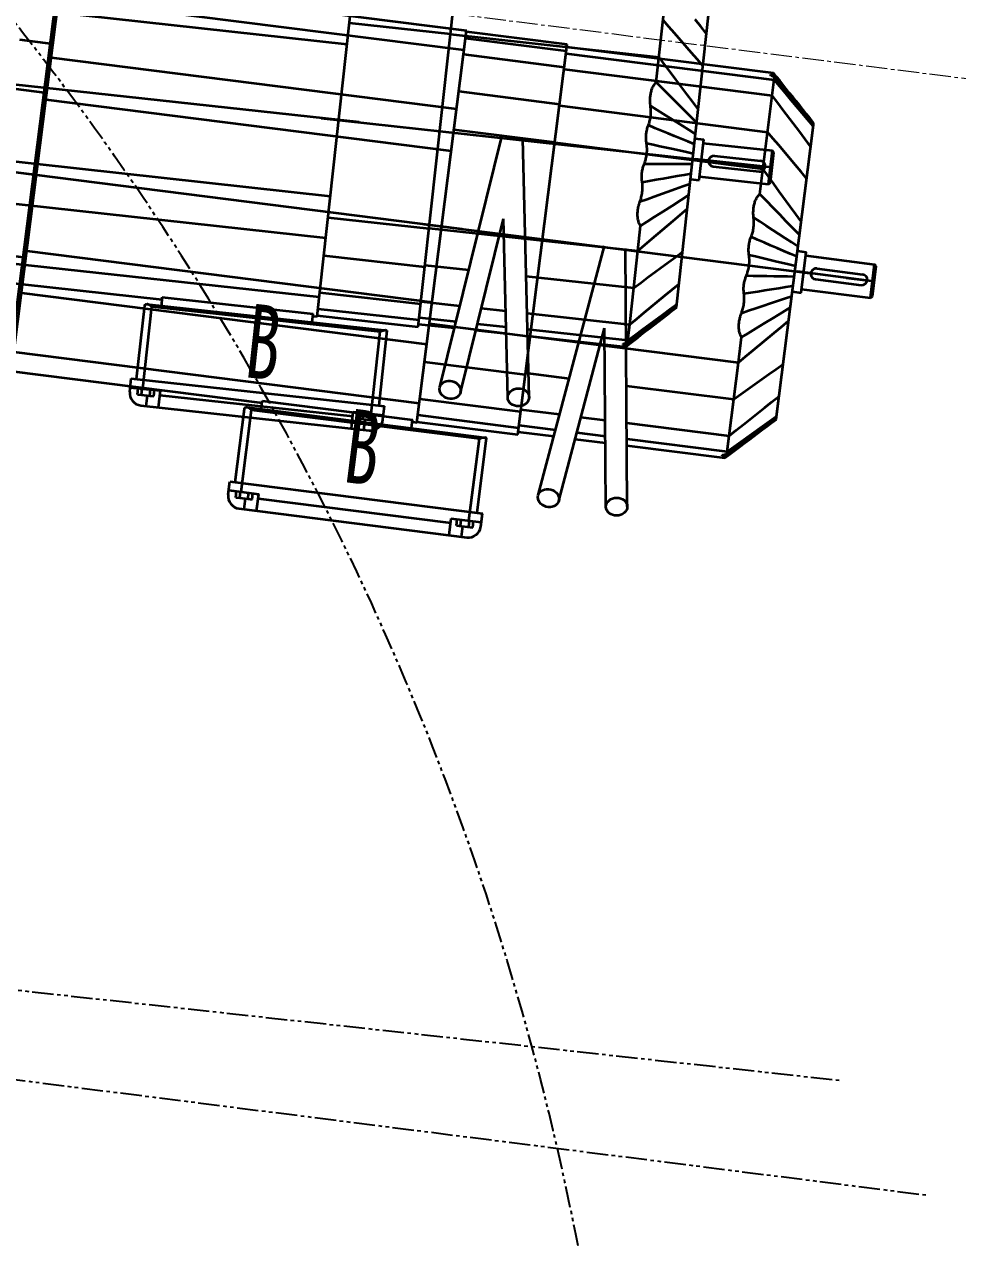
# Model space of a CAD drawing. Header units: millimetres. Extents: x -50460 to 50460, y -35640 to 35640.
# Drawn here: x 18765 to 19289, y -4405 to -3722 of the extents above; entities that cross this region are included whole.
import ezdxf

# ---------------------------------------------------------------- set-up
doc = ezdxf.new("R2010")
doc.units = ezdxf.units.MM
doc.linetypes.add('双点画线', pattern=[22, 12, -2, 2, -2, 2, -2])
doc.linetypes.add('点画线', pattern=[18, 12, -2, 2, -2])
doc.layers.get('0').update_dxf_attribs({"lineweight": 35})
for name, color, linetype, lineweight in [('7', 30, '双点画线', 18), ('CDRAFT0', 7, 'Continuous', 15), ('EB0', 7, 'Continuous', 15), ('中心线层', 1, '点画线', 18), ('尺寸线层', 4, 'Continuous', 18)]:
    doc.layers.add(name, color=color, linetype=linetype, lineweight=lineweight)
doc.styles.get("Standard").update_dxf_attribs({"font": ''})
doc.styles.add('标准', font='', dxfattribs={"width": 0.667})
doc.styles.get('Standard').set_extended_font_data('宋体')
doc.styles.get('标准').set_extended_font_data('宋体')
doc.dimstyles.new('AM_DEMATIC$0', dxfattribs={"dimscale": 120, "dimtxt": 3, "dimasz": 1.5, "dimexe": 1, "dimexo": 0, "dimgap": 1, "dimtad": 1, "dimdsep": 46, "dimtxsty": 'Standard', "dimblk": '_CAXARROW', "dimcen": 0, "dimdle": 3, "dimclrd": 256, "dimclre": 256, "dimclrt": 2, "dimadec": 0, "dimazin": 2, "dimtfac": 0.707107, "dimtdec": 3, "dimtmove": 0, "dimatfit": 3, "dimfxl": 1, "dimfrac": 2, "dimtolj": 1, "dimlwd": 18, "dimarcsym": 0})

# ---------------------------------------------------------------- blocks, each defined once
blk = doc.blocks.new('*X513')
at = {"layer": '尺寸线层', "linetype": 'Continuous', "lineweight": 18, "transparency": 16777216}
for points in [[(22089.95, -1589.73), (22112.45, -1769.73), (22067.45, -1769.73)], [(22089.95, -15589.73), (22112.45, -15409.73), (22067.45, -15409.73)]]:
    blk.add_hatch(color=256, dxfattribs=at).paths.add_polyline_path(points, flags=0)
at = {"layer": '尺寸线层', "transparency": 16777216}
for p, q in [((14580.26, -1589.73), (22209.95, -1589.73)), ((14580.26, -15589.73), (22209.95, -15589.73))]:
    blk.add_line(p, q, dxfattribs=at)
at = {"layer": '尺寸线层', "linetype": 'Continuous', "lineweight": 18, "transparency": 16777216}
blk.add_line((22089.95, -1589.73), (22089.95, -15589.73), dxfattribs=at)
at = {"layer": '尺寸线层', "color": 2, "transparency": 16777216, "insert": (21789.95, -8576.73), "char_height": 360, "width": 2392, "attachment_point": 5, "rotation": 90, "line_spacing_factor": 1.37}
blk.add_mtext('14000', dxfattribs=at)
blk = doc.blocks.new('_CAXARROW')
blk.add_hatch(color=0).paths.add_polyline_path([(0, 0), (-1, 0.125), (-1, -0.125)], flags=0)
blk = doc.blocks.new('*X595')
at = {"layer": 'CDRAFT0', "color": 1, "linetype": 'Continuous', "lineweight": 35}
for p, q in [((456.23, -252.22), (480.42, -31.55)), ((513.04, -257.95), (537.13, -38.27)), ((646.7, -120.67), (653.94, -54.66)), ((244.87, -74.21), (473, -99.22)), ((658.01, -246.9), (676.18, -81.19)), ((474.32, -87.24), (531.08, -93.46)), ((653.72, -89.42), (650.53, -85.75)), ((671.69, -89.35), (668.54, -85.32)), ((531.06, -93.66), (648.25, -106.51)), ((656.91, -93.09), (653.72, -89.42)), ((666.48, -104.09), (656.91, -93.09)), ((674.84, -93.37), (671.69, -89.35)), ((651.39, -110.68), (648.25, -106.51)), ((669.67, -107.76), (666.48, -104.09)), ((672.86, -111.43), (669.67, -107.76)), ((479.81, -143.14), (227.22, -115.45)), ((654.52, -114.85), (651.39, -110.68)), ((657.66, -119.03), (654.52, -114.85)), ((644.89, -123.15), (645.14, -122.7)), ((645.14, -122.7), (645.41, -122.26)), ((645.41, -122.26), (645.7, -121.84)), ((645.7, -121.84), (646.01, -121.43)), ((646.01, -121.43), (646.34, -121.04)), ((646.34, -121.04), (646.7, -120.67)), ((650.46, -124.42), (646.7, -120.67)), ((663.93, -127.37), (657.66, -119.03)), ((643.29, -129.65), (643.33, -129.04)), ((643.33, -129.04), (643.39, -128.43)), ((643.39, -128.43), (643.46, -127.84)), ((643.46, -127.84), (643.56, -127.26)), ((643.56, -127.26), (643.67, -126.7)), ((643.67, -126.7), (643.79, -126.14)), ((643.79, -126.14), (643.94, -125.61)), ((643.94, -125.61), (644.09, -125.08)), ((644.09, -125.08), (644.27, -124.58)), ((644.27, -124.58), (644.46, -124.09)), ((644.46, -124.09), (644.67, -123.62)), ((644.67, -123.62), (644.89, -123.15)), ((654.3, -128.25), (650.46, -124.42)), ((658.09, -132.02), (654.3, -128.25)), ((667.07, -131.54), (663.93, -127.37)), ((643.26, -130.26), (643.29, -129.65)), ((643.26, -130.83), (643.26, -130.26)), ((643.26, -131.37), (643.26, -130.83)), ((643.28, -131.88), (643.26, -131.37)), ((643.31, -132.36), (643.28, -131.88)), ((643.34, -132.79), (643.31, -132.36)), ((643.38, -133.19), (643.34, -132.79)), ((643.42, -133.54), (643.38, -133.19)), ((643.45, -133.85), (643.42, -133.54)), ((643.5, -134.21), (643.45, -133.85)), ((647.06, -136.12), (643.45, -133.85)), ((643.54, -134.65), (643.5, -134.21)), ((643.59, -135.16), (643.54, -134.65)), ((643.63, -135.72), (643.59, -135.16)), ((643.66, -136.34), (643.63, -135.72)), ((643.68, -137.01), (643.66, -136.34)), ((650.66, -138.39), (647.06, -136.12)), ((661.85, -135.77), (658.09, -132.02)), ((665.6, -139.49), (661.85, -135.77)), ((670.2, -135.71), (667.07, -131.54)), ((458.39, -140.8), (677.08, -164.77)), ((642.81, -143.31), (642.97, -142.77)), ((642.97, -142.77), (643.12, -142.18)), ((643.12, -142.18), (643.26, -141.53)), ((643.26, -141.53), (643.39, -140.82)), ((643.39, -140.82), (643.5, -140.06)), ((643.5, -140.06), (643.59, -139.25)), ((643.59, -139.25), (643.64, -138.47)), ((643.64, -138.47), (643.67, -137.72)), ((643.67, -137.72), (643.68, -137.01)), ((661.46, -145.19), (650.66, -138.39)), ((669.38, -143.25), (665.6, -139.49)), ((641.03, -150.29), (641.08, -149.68)), ((641.08, -149.68), (641.16, -149.06)), ((641.16, -149.06), (641.25, -148.45)), ((641.25, -148.45), (641.37, -147.84)), ((641.37, -147.84), (641.5, -147.24)), ((641.5, -147.24), (641.66, -146.64)), ((641.66, -146.64), (641.83, -146.07)), ((641.83, -146.07), (641.99, -145.59)), ((641.99, -145.59), (642.14, -145.18)), ((642.14, -145.18), (642.27, -144.84)), ((642.27, -144.84), (642.38, -144.55)), ((645.95, -146.36), (642.27, -144.84)), ((642.38, -144.55), (642.52, -144.2)), ((642.52, -144.2), (642.66, -143.79)), ((642.66, -143.79), (642.81, -143.31)), ((649.63, -147.88), (645.95, -146.36)), ((653.31, -149.4), (649.63, -147.88)), ((656.99, -150.91), (653.31, -149.4)), ((665.06, -147.46), (661.46, -145.19)), ((668.66, -149.73), (665.06, -147.46)), ((525.07, -291.95), (559.92, -151.13)), ((575.25, -297.45), (571.74, -152.42)), ((640.98, -151.53), (640.99, -150.91)), ((640.98, -152.15), (640.98, -151.53)), ((641, -152.76), (640.98, -152.15)), ((640.99, -150.91), (641.03, -150.29)), ((641.04, -153.32), (641, -152.76)), ((641.08, -153.82), (641.04, -153.32)), ((641.13, -154.27), (641.08, -153.82)), ((641.19, -154.66), (641.13, -154.27)), ((641.24, -155), (641.19, -154.66)), ((641.28, -155.3), (641.24, -155)), ((644.98, -155.83), (641.24, -155)), ((641.33, -155.65), (641.28, -155.3)), ((641.38, -156.06), (641.33, -155.65)), ((641.43, -156.52), (641.38, -156.06)), ((641.47, -157.02), (641.43, -156.52)), ((648.73, -156.66), (644.98, -155.83)), ((652.47, -157.49), (648.73, -156.66)), ((660.67, -152.43), (656.99, -150.91)), ((664.35, -153.95), (660.67, -152.43)), ((668.04, -155.47), (664.35, -153.95)), ((668.39, -152.25), (673.36, -152.8)), ((670.85, -175.66), (673.36, -152.8)), ((673.14, -154.78), (711.91, -159.04)), ((235.52, -159.54), (463.65, -184.55)), ((640.78, -164.1), (640.93, -163.53)), ((640.93, -163.53), (641.07, -162.92)), ((641.07, -162.92), (641.19, -162.27)), ((641.19, -162.27), (641.3, -161.58)), ((641.3, -161.58), (641.4, -160.86)), ((641.4, -160.86), (641.46, -160.14)), ((641.46, -160.14), (641.5, -159.44)), ((641.5, -157.57), (641.47, -157.02)), ((641.52, -158.16), (641.5, -157.57)), ((641.5, -159.44), (641.52, -158.78)), ((641.52, -158.78), (641.52, -158.16)), ((656.22, -158.32), (652.47, -157.49)), ((663.7, -159.98), (656.22, -158.32)), ((667.45, -160.81), (663.7, -159.98)), ((679.39, -162.01), (705.24, -164.84)), ((709.84, -177.92), (711.91, -159.04)), ((710.94, -177.04), (712.79, -160.14)), ((712.79, -160.14), (711.91, -159.04)), ((638.76, -171.03), (638.86, -170.45)), ((638.86, -170.45), (638.97, -169.86)), ((638.97, -169.86), (639.1, -169.28)), ((639.1, -169.28), (639.25, -168.7)), ((639.25, -168.7), (639.41, -168.15)), ((639.41, -168.15), (639.57, -167.66)), ((639.57, -167.66), (639.72, -167.23)), ((639.72, -167.23), (639.85, -166.86)), ((639.85, -166.86), (639.97, -166.55)), ((639.97, -166.55), (640.08, -166.27)), ((639.97, -166.55), (643.8, -166.55)), ((640.08, -166.27), (640.2, -165.93)), ((640.2, -165.93), (640.34, -165.54)), ((640.34, -165.54), (640.49, -165.11)), ((640.49, -165.11), (640.64, -164.63)), ((640.64, -164.63), (640.78, -164.1)), ((643.8, -166.55), (647.64, -166.55)), ((647.64, -166.55), (651.48, -166.55)), ((651.48, -166.55), (655.31, -166.55)), ((655.31, -166.55), (662.98, -166.56)), ((662.98, -166.56), (666.82, -166.56)), ((711.87, -168.59), (668.63, -163.85)), ((678.74, -167.97), (704.58, -170.81)), ((695.96, -166.84), (706.7, -168.02)), ((638.55, -173.41), (638.57, -172.81)), ((638.55, -174), (638.55, -173.41)), ((638.56, -174.6), (638.55, -174)), ((638.6, -175.19), (638.56, -174.6)), ((638.57, -172.81), (638.62, -172.22)), ((638.65, -175.78), (638.6, -175.19)), ((638.62, -172.22), (638.68, -171.62)), ((638.71, -176.28), (638.65, -175.78)), ((638.68, -171.62), (638.76, -171.03)), ((638.78, -176.69), (638.71, -176.28)), ((638.78, -176.69), (642.7, -176)), ((638.83, -176.99), (638.78, -176.69)), ((638.88, -177.36), (638.83, -176.99)), ((638.93, -177.79), (638.88, -177.36)), ((642.7, -176), (646.62, -175.32)), ((646.62, -175.32), (650.54, -174.64)), ((650.54, -174.64), (654.47, -173.95)), ((654.47, -173.95), (658.39, -173.27)), ((658.39, -173.27), (662.31, -172.58)), ((662.31, -172.58), (666.23, -171.9)), ((665.88, -175.11), (670.85, -175.66)), ((671.07, -173.67), (709.84, -177.92)), ((709.84, -177.92), (710.94, -177.04)), ((232.94, -183.06), (461.07, -208.07)), ((638.46, -184.61), (638.61, -183.9)), ((638.61, -183.9), (638.75, -183.15)), ((638.75, -183.15), (638.86, -182.37)), ((638.86, -182.37), (638.95, -181.56)), ((638.97, -178.28), (638.93, -177.79)), ((638.95, -181.56), (639.01, -180.81)), ((639.01, -178.83), (638.97, -178.28)), ((639.03, -179.44), (639.01, -178.83)), ((639.01, -180.81), (639.03, -180.1)), ((639.03, -180.1), (639.03, -179.44)), ((645.57, -184.81), (657.59, -180.5)), ((657.59, -180.5), (661.6, -179.07)), ((660.49, -186.9), (664.89, -184.12)), ((661.6, -179.07), (665.61, -177.63)), ((636.61, -191.06), (636.72, -190.51)), ((636.72, -190.51), (636.85, -190)), ((636.85, -190), (636.97, -189.52)), ((636.97, -189.52), (637.1, -189.07)), ((637.1, -189.07), (637.22, -188.66)), ((637.22, -188.66), (637.34, -188.3)), ((637.34, -188.3), (637.45, -187.97)), ((637.45, -187.97), (637.55, -187.68)), ((637.55, -187.68), (641.56, -186.24)), ((637.55, -187.68), (637.67, -187.33)), ((637.67, -187.33), (637.82, -186.91)), ((637.82, -186.91), (637.97, -186.42)), ((637.97, -186.42), (638.13, -185.87)), ((638.13, -185.87), (638.3, -185.26)), ((638.3, -185.26), (638.46, -184.61)), ((641.56, -186.24), (645.57, -184.81)), ((650.6, -193.17), (655.62, -189.99)), ((655.62, -189.99), (660.49, -186.9)), ((462.33, -196.54), (519.09, -202.76)), ((536.71, -294.83), (560.83, -197.41)), ((563.26, -297.74), (560.83, -197.41)), ((636.21, -194.59), (636.23, -194)), ((636.21, -195.19), (636.21, -194.59)), ((636.23, -195.77), (636.21, -195.19)), ((636.23, -194), (636.27, -193.41)), ((636.28, -196.35), (636.23, -195.77)), ((636.27, -193.41), (636.33, -192.81)), ((636.34, -196.91), (636.28, -196.35)), ((636.33, -192.81), (636.41, -192.22)), ((636.43, -197.46), (636.34, -196.91)), ((636.41, -192.22), (636.5, -191.64)), ((636.53, -197.99), (636.43, -197.46)), ((636.5, -191.64), (636.61, -191.06)), ((641.4, -199), (645.76, -196.24)), ((645.76, -196.24), (650.6, -193.17)), ((656.14, -198.44), (660.1, -195.05)), ((660.1, -195.05), (664.07, -191.66)), ((519.12, -202.55), (636.31, -215.4)), ((636.31, -215.4), (637.87, -201.24)), ((636.66, -198.5), (636.53, -197.99)), ((636.8, -199), (636.66, -198.5)), ((636.97, -199.47), (636.8, -199)), ((637.16, -199.94), (636.97, -199.47)), ((637.37, -200.39), (637.16, -199.94)), ((637.61, -200.82), (637.37, -200.39)), ((637.87, -201.24), (637.61, -200.82)), ((637.87, -201.24), (641.4, -199)), ((644.24, -208.62), (656.14, -198.44)), ((640.28, -212.01), (644.24, -208.62)), ((229.3, -216.26), (457.43, -241.27)), ((459.98, -218.02), (516.74, -224.24)), ((634.04, -236.17), (636.31, -215.4)), ((636.31, -215.4), (640.28, -212.01)), ((657.5, -218.82), (661.41, -215.93)), ((516.84, -223.32), (541.38, -226.01)), ((641.86, -230.39), (653.59, -221.72)), ((653.59, -221.72), (657.5, -218.82)), ((228.1, -227.21), (369.13, -242.68)), ((573.61, -229.54), (634.04, -236.17)), ((637.95, -233.28), (641.86, -230.39)), ((631.78, -256.73), (634.04, -236.17)), ((634.04, -236.17), (637.95, -233.28)), ((651.53, -240.49), (655.48, -237.24)), ((655.48, -237.24), (659.43, -233.99)), ((359.53, -245.61), (359.6, -245.54)), ((359.6, -245.54), (359.67, -245.47)), ((359.67, -245.47), (359.76, -245.4)), ((359.76, -245.4), (359.85, -245.35)), ((359.85, -245.35), (359.95, -245.3)), ((359.95, -245.3), (360.05, -245.27)), ((360.05, -245.27), (360.17, -245.25)), ((360.17, -245.25), (360.29, -245.24)), ((360.29, -245.24), (360.42, -245.24)), ((360.42, -245.24), (495.61, -260.06)), ((360.92, -245.3), (360.77, -245.28)), ((361.08, -245.34), (360.92, -245.3)), ((361.24, -245.4), (361.08, -245.34)), ((361.4, -245.46), (361.24, -245.4)), ((361.56, -245.54), (361.4, -245.46)), ((361.73, -245.62), (361.56, -245.54)), ((368.87, -246.17), (369.22, -241.42)), ((369.22, -241.42), (453.88, -250.7)), ((457.7, -238.83), (514.46, -245.05)), ((514.59, -243.88), (536.37, -246.27)), ((639.68, -250.23), (651.53, -240.49)), ((654.28, -248.19), (658.19, -245.29)), ((354.79, -287.38), (359.32, -246.13)), ((358.22, -292.79), (363.29, -246.56)), ((359.32, -246.13), (359.33, -246.04)), ((359.33, -246.04), (359.35, -245.95)), ((359.35, -245.95), (359.38, -245.86)), ((359.38, -245.86), (359.42, -245.77)), ((359.42, -245.77), (359.47, -245.69)), ((359.47, -245.69), (359.53, -245.61)), ((361.9, -245.71), (361.73, -245.62)), ((362.08, -245.81), (361.9, -245.71)), ((362.25, -245.91), (362.08, -245.81)), ((362.43, -246.01), (362.25, -245.91)), ((362.6, -246.12), (362.43, -246.01)), ((362.78, -246.23), (362.6, -246.12)), ((362.95, -246.34), (362.78, -246.23)), ((363.12, -246.45), (362.95, -246.34)), ((363.29, -246.56), (363.12, -246.45)), ((363.29, -246.56), (491.52, -260.62)), ((453.36, -255.43), (453.88, -250.7)), ((453.74, -251.95), (456.23, -252.22)), ((456.28, -251.73), (513.04, -257.95)), ((456.7, -247.95), (513.46, -254.18)), ((548.41, -247.59), (562.08, -249.08)), ((574.11, -250.4), (631.78, -256.73)), ((635.73, -253.48), (639.68, -250.23)), ((638.64, -259.76), (650.37, -251.08)), ((648.98, -253.17), (653.51, -249.69)), ((650.37, -251.08), (654.28, -248.19)), ((650.56, -252.93), (653.03, -251.02)), ((650.57, -252.56), (653.04, -250.68)), ((653.03, -251.02), (655.5, -249.1)), ((653.04, -250.68), (655.52, -248.79)), ((653.51, -249.69), (658.09, -246.18)), ((655.5, -249.1), (657.98, -247.18)), ((655.52, -248.79), (658.01, -246.9)), ((656.97, -247.03), (657.16, -246.89)), ((657.16, -246.89), (657.34, -246.75)), ((657.34, -246.75), (657.53, -246.62)), ((657.53, -246.62), (657.72, -246.48)), ((657.72, -246.48), (657.9, -246.34)), ((657.9, -246.34), (658.09, -246.2)), ((657.98, -247.18), (658.01, -246.9)), ((513.21, -256.46), (533.3, -258.66)), ((513.62, -252.7), (534.22, -254.96)), ((546.26, -256.28), (562.29, -258.04)), ((630.82, -265.55), (631.78, -256.73)), ((631.78, -256.73), (635.73, -253.48)), ((639.84, -260.19), (644.42, -256.67)), ((640.73, -260.05), (643.18, -258.18)), ((640.74, -260.52), (643.19, -258.63)), ((643.18, -258.18), (645.63, -256.31)), ((643.19, -258.63), (648.1, -254.83)), ((644.42, -256.67), (648.98, -253.17)), ((645.63, -256.31), (648.1, -254.44)), ((648.1, -254.44), (650.57, -252.56)), ((648.1, -254.83), (650.56, -252.93)), ((486.46, -306.84), (491.52, -260.62)), ((490.98, -302.31), (495.61, -260.06)), ((491.52, -260.62), (491.71, -260.55)), ((491.71, -260.55), (491.9, -260.48)), ((491.9, -260.48), (492.1, -260.41)), ((492.1, -260.41), (492.29, -260.34)), ((492.29, -260.34), (492.49, -260.27)), ((492.49, -260.27), (492.68, -260.21)), ((492.68, -260.21), (492.87, -260.15)), ((492.87, -260.15), (493.06, -260.09)), ((493.06, -260.09), (493.25, -260.04)), ((493.25, -260.04), (493.43, -260)), ((493.43, -260), (493.61, -259.96)), ((493.61, -259.96), (493.78, -259.93)), ((493.78, -259.93), (493.95, -259.91)), ((493.95, -259.91), (494.11, -259.91)), ((494.11, -259.91), (494.26, -259.92)), ((494.74, -259.98), (494.61, -259.95)), ((494.86, -260.01), (494.74, -259.98)), ((494.96, -260.06), (494.86, -260.01)), ((495.06, -260.12), (494.96, -260.06)), ((495.15, -260.18), (495.06, -260.12)), ((495.23, -260.26), (495.15, -260.18)), ((495.3, -260.34), (495.23, -260.26)), ((495.35, -260.42), (495.3, -260.34)), ((495.4, -260.51), (495.35, -260.42)), ((495.44, -260.6), (495.4, -260.51)), ((495.47, -260.69), (495.44, -260.6)), ((495.49, -260.78), (495.47, -260.69)), ((495.5, -260.88), (495.49, -260.78)), ((495.51, -260.97), (495.5, -260.88)), ((495.5, -261.06), (495.51, -260.97)), ((545.34, -259.98), (562.39, -261.85)), ((574.33, -259.36), (630.82, -265.55)), ((574.42, -263.17), (629.52, -269.21)), ((630.63, -267.26), (635.19, -263.76)), ((630.63, -267.26), (630.82, -265.55)), ((630.82, -265.55), (634.73, -262.66)), ((631.59, -266.99), (633.82, -265.3)), ((631.71, -267.52), (633.9, -265.82)), ((633.82, -265.3), (636.05, -263.61)), ((633.9, -265.82), (636.1, -264.12)), ((634.73, -262.66), (638.64, -259.76)), ((635.19, -263.76), (639.84, -260.19)), ((636.05, -263.61), (638.28, -261.91)), ((636.1, -264.12), (638.3, -262.41)), ((638.28, -261.91), (640.73, -260.05)), ((638.3, -262.41), (640.74, -260.52)), ((628.01, -268.89), (628.02, -268.87)), ((628.03, -268.91), (628.01, -268.89)), ((628.02, -268.87), (628.06, -268.86)), ((628.06, -268.93), (628.03, -268.91)), ((628.06, -268.86), (628.12, -268.84)), ((628.12, -268.96), (628.06, -268.93)), ((628.11, -267.75), (628.12, -267.69)), ((628.12, -267.8), (628.11, -267.75)), ((628.12, -267.69), (628.16, -267.64)), ((628.16, -267.85), (628.12, -267.8)), ((628.12, -268.84), (628.21, -268.83)), ((628.21, -268.98), (628.12, -268.96)), ((628.16, -267.64), (628.21, -267.6)), ((628.2, -267.91), (628.16, -267.85)), ((628.26, -267.96), (628.2, -267.91)), ((628.21, -267.6), (628.28, -267.55)), ((628.21, -268.83), (628.33, -268.81)), ((628.31, -269), (628.21, -268.98)), ((628.33, -268.01), (628.26, -267.96)), ((628.28, -267.55), (628.38, -267.51)), ((628.42, -269.03), (628.31, -269)), ((628.41, -268.05), (628.33, -268.01)), ((628.33, -268.81), (628.45, -268.81)), ((628.38, -267.51), (628.5, -267.47)), ((628.49, -268.1), (628.41, -268.05)), ((628.53, -269.05), (628.42, -269.03)), ((628.45, -268.81), (628.57, -268.8)), ((628.57, -268.13), (628.49, -268.1)), ((628.5, -267.47), (628.63, -267.43)), ((628.63, -269.07), (628.53, -269.05)), ((628.65, -268.17), (628.57, -268.13)), ((628.57, -268.8), (628.68, -268.8)), ((628.63, -267.43), (628.79, -267.4)), ((628.73, -269.08), (628.63, -269.07)), ((628.72, -268.2), (628.65, -268.17)), ((628.68, -268.8), (628.77, -268.79)), ((628.72, -268.2), (628.93, -268.04)), ((628.81, -268.24), (628.72, -268.2)), ((628.73, -269.08), (628.8, -269.03)), ((628.82, -269.1), (628.73, -269.08)), ((628.77, -268.79), (628.88, -268.79)), ((628.79, -267.4), (628.98, -267.37)), ((628.8, -269.03), (628.87, -268.97)), ((628.91, -268.28), (628.81, -268.24)), ((628.93, -269.12), (628.82, -269.1)), ((628.87, -268.97), (628.94, -268.92)), ((628.88, -268.79), (629, -268.78)), ((629.02, -268.33), (628.91, -268.28)), ((628.93, -268.04), (629.13, -267.89)), ((629.05, -269.14), (628.93, -269.12)), ((628.94, -268.92), (629.01, -268.87)), ((628.98, -267.37), (629.18, -267.34)), ((629, -268.78), (629.12, -268.76)), ((629.01, -268.87), (629.08, -268.81)), ((629.12, -268.38), (629.02, -268.33)), ((629.16, -269.15), (629.05, -269.14)), ((629.08, -268.81), (629.15, -268.76)), ((629.22, -268.43), (629.12, -268.38)), ((629.12, -268.76), (629.22, -268.74)), ((629.13, -267.89), (629.34, -267.74)), ((629.27, -269.17), (629.16, -269.15)), ((629.18, -267.34), (629.41, -267.31)), ((629.31, -268.49), (629.22, -268.43)), ((629.22, -268.74), (629.31, -268.72)), ((629.37, -269.19), (629.27, -269.17)), ((629.37, -268.54), (629.31, -268.49)), ((629.31, -268.72), (629.38, -268.68)), ((629.34, -267.74), (629.55, -267.58)), ((629.4, -268.59), (629.37, -268.54)), ((629.45, -269.2), (629.37, -269.19)), ((629.38, -268.68), (631.59, -266.99)), ((629.38, -268.68), (629.41, -268.64)), ((629.41, -268.64), (629.4, -268.59)), ((629.41, -267.31), (629.67, -267.29)), ((629.5, -269.21), (629.45, -269.2)), ((629.52, -269.21), (629.5, -269.21)), ((629.52, -269.21), (631.71, -267.52)), ((629.55, -267.58), (629.75, -267.43)), ((629.67, -267.29), (629.96, -267.28)), ((629.75, -267.43), (629.96, -267.28)), ((629.96, -267.28), (630.28, -267.26)), ((630.28, -267.26), (630.63, -267.26)), ((350.99, -294.51), (351.81, -287.05)), ((351.27, -292.02), (358.22, -292.79)), ((351.81, -287.05), (493.96, -302.64)), ((355.24, -295.98), (355.62, -292.5)), ((357.54, -296.23), (357.92, -292.75)), ((358.22, -292.79), (368.16, -293.88)), ((362.13, -296.73), (362.51, -293.26)), ((355.24, -295.98), (357.54, -296.23)), ((357.54, -296.23), (362.13, -296.73)), ((360.17, -302.56), (360.83, -296.59)), ((362.13, -296.73), (364.42, -296.99)), ((364.42, -296.99), (364.8, -293.51)), ((367.13, -303.32), (368.16, -293.88)), ((367.89, -296.36), (476.24, -308.24)), ((357.19, -302.23), (485.42, -316.29)), ((365.39, -303.13), (365.39, -303.13)), ((366.06, -303.2), (366.06, -303.2)), ((378.1, -304.52), (378.1, -304.52)), ((391.1, -305.95), (391.1, -305.95)), ((392.36, -306.08), (392.36, -306.08)), ((475.48, -315.2), (476.52, -305.75)), ((476.52, -305.75), (493.41, -307.61)), ((479.5, -309.6), (479.88, -306.12)), ((481.79, -309.85), (482.17, -306.37)), ((486.38, -310.36), (486.76, -306.88)), ((493.14, -310.09), (493.96, -302.64)), ((421.84, -309.32), (421.84, -309.32)), ((479.5, -309.6), (488.68, -310.61)), ((482.44, -315.96), (483.09, -310)), ((488.68, -310.61), (489.06, -307.13))]:
    blk.add_line(p, q, dxfattribs=at)
for centre, radius, start, end in [((679.06, -164.99), 3, 83.74314, 263.74314), ((704.91, -167.82), 3, 263.74314, 83.74314), ((357.95, -295.27), 7, 173.74314, 263.74314), ((486.18, -309.33), 7, 263.74314, 353.74314)]:
    blk.add_arc(centre, radius, start, end, dxfattribs=at)
for centre, major_axis in [((530.89, -293.39), (-5.82, 1.44)), ((569.25, -297.6), (6, 0.15))]:
    blk.add_ellipse(centre, major_axis=major_axis, ratio=0.835479, dxfattribs=at)
at = {"layer": 'CDRAFT0', "color": 1, "linetype": 'Continuous', "lineweight": 35, "insert": (419.16, -244.84), "char_height": 41.6, "width": 52.1702, "attachment_point": 1, "rotation": 353.74314, "line_spacing_factor": 1.15057, "style": '标准'}
blk.add_mtext('\\T1.1;B', dxfattribs=at)
blk = doc.blocks.new('*X593')
at = {"layer": '尺寸线层'}
blk.add_blockref('*X595', (3196.17, -531), dxfattribs=at)
blk = doc.blocks.new('*X566')
at = {"layer": '7', "linetype": '双点画线', "lineweight": 25}
blk.add_line((-4403.32, -296.87), (731, -859.79), dxfattribs=at)
at = {"layer": 'EB0'}
blk.add_blockref('*X593', (-3215.73, 352.57), dxfattribs=at)
blk = doc.blocks.new('*X628')
at = {"layer": 'CDRAFT0', "color": 1, "linetype": 'Continuous', "lineweight": 35}
for p, q in [((224.24, -231.02), (252.14, -10.78)), ((252.14, -10.78), (479.82, -39.63)), ((224.07, -220.41), (249.34, -21.01)), ((250.76, -21.71), (478.44, -50.56)), ((451.92, -259.86), (479.82, -39.63)), ((479.76, -40.12), (536.41, -47.3)), ((228.69, -44.75), (247.54, -47.14)), ((479.28, -43.89), (535.93, -51.06)), ((508.63, -266.55), (536.41, -47.3)), ((478.13, -53), (534.78, -60.17)), ((535.75, -52.54), (652.71, -67.36)), ((536.22, -48.79), (652.3, -63.49)), ((246.56, -54.84), (474.24, -83.69)), ((534.63, -61.34), (651.59, -76.16)), ((644.58, -131.54), (652.93, -65.66)), ((650.59, -64.59), (650.62, -64.54)), ((650.59, -64.64), (650.59, -64.59)), ((650.61, -64.7), (650.59, -64.64)), ((650.65, -64.76), (650.61, -64.7)), ((650.62, -64.54), (650.66, -64.5)), ((650.71, -64.82), (650.65, -64.76)), ((650.66, -64.5), (650.72, -64.45)), ((650.8, -64.89), (650.71, -64.82)), ((650.72, -64.45), (650.79, -64.42)), ((650.76, -63.45), (650.78, -63.44)), ((650.77, -63.48), (650.76, -63.45)), ((650.8, -63.5), (650.77, -63.48)), ((650.78, -63.44), (650.82, -63.43)), ((650.79, -64.42), (650.87, -64.39)), ((650.85, -63.53), (650.8, -63.5)), ((650.91, -64.96), (650.8, -64.89)), ((650.82, -63.43), (650.88, -63.42)), ((650.93, -63.56), (650.85, -63.53)), ((650.87, -64.39), (650.96, -64.36)), ((650.88, -63.42), (650.96, -63.41)), ((651.05, -65.03), (650.91, -64.96)), ((651.02, -63.59), (650.93, -63.56)), ((650.96, -63.41), (651.07, -63.41)), ((650.96, -64.36), (651.05, -64.34)), ((651.15, -63.63), (651.02, -63.59)), ((651.05, -64.34), (651.13, -64.32)), ((651.2, -65.1), (651.05, -65.03)), ((651.07, -63.41), (651.18, -63.42)), ((651.13, -64.32), (651.22, -64.31)), ((651.27, -63.67), (651.15, -63.63)), ((651.18, -63.42), (651.3, -63.42)), ((651.38, -65.18), (651.2, -65.1)), ((651.22, -64.31), (651.29, -64.29)), ((651.39, -63.7), (651.27, -63.67)), ((651.29, -64.29), (651.39, -64.28)), ((651.62, -64.69), (651.29, -64.29)), ((651.3, -63.42), (651.41, -63.43)), ((651.58, -65.25), (651.38, -65.18)), ((651.48, -63.73), (651.39, -63.7)), ((651.39, -64.28), (651.5, -64.26)), ((651.41, -63.43), (651.5, -63.43)), ((651.59, -63.76), (651.48, -63.73)), ((651.56, -63.5), (651.5, -63.43)), ((651.5, -63.43), (651.61, -63.44)), ((651.5, -64.26), (651.61, -64.24)), ((651.61, -63.57), (651.56, -63.5)), ((651.8, -65.33), (651.58, -65.25)), ((651.7, -63.8), (651.59, -63.76)), ((651.61, -63.44), (651.74, -63.45)), ((651.67, -63.64), (651.61, -63.57)), ((651.61, -64.24), (651.73, -64.21)), ((651.78, -64.89), (651.62, -64.69)), ((651.73, -63.71), (651.67, -63.64)), ((651.81, -63.84), (651.7, -63.8)), ((651.78, -63.78), (651.73, -63.71)), ((651.73, -64.21), (651.83, -64.18)), ((651.74, -63.45), (651.87, -63.46)), ((651.84, -63.85), (651.78, -63.78)), ((651.95, -65.08), (651.78, -64.89)), ((652.04, -65.41), (651.8, -65.33)), ((651.9, -63.88), (651.81, -63.84)), ((651.83, -64.18), (651.93, -64.15)), ((651.87, -63.46), (652, -63.47)), ((651.98, -63.93), (651.9, -63.88)), ((651.93, -64.15), (652, -64.11)), ((652.28, -65.48), (651.95, -65.08)), ((652.04, -63.97), (651.98, -63.93)), ((652, -63.47), (652.12, -63.48)), ((652, -64.11), (652.05, -64.07)), ((652.06, -64.02), (652.04, -63.97)), ((653.8, -66.13), (652.04, -63.97)), ((652.31, -65.49), (652.04, -65.41)), ((652.05, -64.07), (652.06, -64.02)), ((652.12, -63.48), (652.21, -63.49)), ((652.21, -63.49), (652.28, -63.49)), ((652.28, -63.49), (652.3, -63.49)), ((654.03, -65.65), (652.3, -63.49)), ((652.6, -65.57), (652.31, -65.49)), ((652.93, -65.66), (652.6, -65.57)), ((655.84, -71.08), (652.71, -67.36)), ((655.78, -69.17), (652.93, -65.66)), ((655.57, -68.3), (653.8, -66.13)), ((655.77, -67.81), (654.03, -65.65)), ((657.51, -69.98), (655.77, -67.81)), ((225.21, -72.22), (244.06, -74.61)), ((475.5, -73.77), (532.15, -80.94)), ((657.35, -70.47), (655.57, -68.3)), ((659.29, -73.51), (655.78, -69.17)), ((658.97, -74.81), (655.84, -71.08)), ((659.12, -72.64), (657.35, -70.47)), ((659.26, -72.15), (657.51, -69.98)), ((662.09, -78.53), (658.97, -74.81)), ((661.07, -75.02), (659.12, -72.64)), ((661.19, -74.56), (659.26, -72.15)), ((663.19, -78.33), (659.29, -73.51)), ((663.01, -77.4), (661.07, -75.02)), ((663.13, -76.97), (661.19, -74.56)), ((243.59, -78.32), (471.27, -107.17)), ((532.03, -81.86), (648.99, -96.68)), ((654.68, -80.24), (651.59, -76.16)), ((657.76, -84.32), (654.68, -80.24)), ((665.22, -82.26), (662.09, -78.53)), ((664.97, -79.79), (663.01, -77.4)), ((665.07, -79.39), (663.13, -76.97)), ((667.24, -83.32), (663.19, -78.33)), ((666.92, -82.19), (664.97, -79.79)), ((667.02, -81.81), (665.07, -79.39)), ((668.97, -84.23), (667.02, -81.81)), ((667.01, -96.56), (657.76, -84.32)), ((668.35, -85.99), (665.22, -82.26)), ((668.89, -84.59), (666.92, -82.19)), ((671.16, -88.17), (667.24, -83.32)), ((671.48, -89.71), (668.35, -85.99)), ((670.86, -87), (668.89, -84.59)), ((670.92, -86.67), (668.97, -84.23)), ((672.83, -89.41), (670.86, -87)), ((672.88, -89.11), (670.92, -86.67)), ((674.72, -92.55), (671.16, -88.17)), ((472.78, -95.2), (529.43, -102.38)), ((653.76, -257.93), (674.72, -92.55)), ((674.61, -93.44), (671.48, -89.71)), ((674.81, -91.83), (672.83, -89.41)), ((674.84, -91.55), (672.88, -89.11)), ((674.05, -91.72), (673.91, -91.56)), ((674.18, -91.88), (674.05, -91.72)), ((674.32, -92.05), (674.18, -91.88)), ((674.45, -92.21), (674.32, -92.05)), ((674.59, -92.37), (674.45, -92.21)), ((674.72, -92.53), (674.59, -92.37)), ((674.72, -92.53), (674.81, -91.83)), ((674.72, -92.55), (674.72, -92.53)), ((674.81, -91.83), (674.84, -91.55)), ((652.12, -100.4), (648.99, -96.68)), ((655.25, -104.13), (652.12, -100.4)), ((670.09, -100.63), (667.01, -96.56)), ((673.18, -104.71), (670.09, -100.63)), ((529.4, -102.58), (646.37, -117.4)), ((664.64, -115.29), (655.25, -104.13)), ((240.23, -121.16), (162.75, -111.34)), ((667.77, -119.01), (664.64, -115.29)), ((477.33, -151.2), (225.25, -119.26)), ((649.43, -121.63), (646.37, -117.4)), ((652.5, -125.85), (649.43, -121.63)), ((670.89, -122.74), (667.77, -119.01)), ((655.56, -130.07), (652.5, -125.85)), ((641.58, -136.96), (641.73, -136.42)), ((641.73, -136.42), (641.9, -135.9)), ((641.9, -135.9), (642.08, -135.4)), ((642.08, -135.4), (642.28, -134.91)), ((642.28, -134.91), (642.5, -134.44)), ((642.5, -134.44), (642.73, -133.98)), ((642.73, -133.98), (642.98, -133.54)), ((642.98, -133.54), (643.26, -133.1)), ((643.26, -133.1), (643.56, -132.68)), ((643.56, -132.68), (643.87, -132.28)), ((643.87, -132.28), (644.22, -131.9)), ((644.22, -131.9), (644.58, -131.54)), ((648.28, -135.35), (644.58, -131.54)), ((652.05, -139.24), (648.28, -135.35)), ((661.69, -138.52), (655.56, -130.07)), ((640.96, -142.18), (640.97, -141.63)), ((640.97, -142.69), (640.96, -142.18)), ((640.97, -141.63), (640.98, -141.06)), ((640.99, -143.16), (640.97, -142.69)), ((640.98, -141.06), (641.02, -140.46)), ((641.02, -143.6), (640.99, -143.16)), ((641.02, -140.46), (641.07, -139.84)), ((641.07, -139.84), (641.14, -139.24)), ((641.14, -139.24), (641.22, -138.65)), ((641.22, -138.65), (641.32, -138.07)), ((641.32, -138.07), (641.44, -137.51)), ((641.44, -137.51), (641.58, -136.96)), ((655.77, -143.07), (652.05, -139.24)), ((659.47, -146.88), (655.77, -143.07)), ((664.76, -142.74), (661.69, -138.52)), ((667.82, -146.96), (664.76, -142.74)), ((455.95, -148.49), (674.21, -176.14)), ((641.05, -143.99), (641.02, -143.6)), ((641.08, -144.35), (641.05, -143.99)), ((641.06, -150.86), (641.16, -150.06)), ((641.11, -144.65), (641.08, -144.35)), ((641.15, -145.02), (641.11, -144.65)), ((644.67, -146.98), (641.11, -144.65)), ((641.19, -145.46), (641.15, -145.02)), ((641.16, -150.06), (641.22, -149.28)), ((641.23, -145.96), (641.19, -145.46)), ((641.22, -149.28), (641.26, -148.53)), ((641.26, -146.53), (641.23, -145.96)), ((641.28, -147.15), (641.26, -146.53)), ((641.26, -148.53), (641.28, -147.82)), ((641.28, -147.82), (641.28, -147.15)), ((648.24, -149.31), (644.67, -146.98)), ((658.93, -156.3), (648.24, -149.31)), ((663.16, -150.67), (659.47, -146.88)), ((639.1, -157.41), (639.28, -156.84)), ((639.28, -156.84), (639.45, -156.37)), ((639.45, -156.37), (639.6, -155.96)), ((639.6, -155.96), (639.74, -155.63)), ((639.74, -155.63), (639.86, -155.34)), ((643.4, -157.21), (639.74, -155.63)), ((639.86, -155.34), (640, -154.99)), ((640, -154.99), (640.15, -154.58)), ((640.15, -154.58), (640.31, -154.1)), ((640.31, -154.1), (640.48, -153.57)), ((640.48, -153.57), (640.64, -152.98)), ((640.64, -152.98), (640.79, -152.33)), ((640.79, -152.33), (640.93, -151.62)), ((640.93, -151.62), (641.06, -150.86)), ((662.49, -158.63), (658.93, -156.3)), ((666.87, -154.49), (663.16, -150.67)), ((232.8, -163.48), (460.48, -192.32)), ((520.08, -300.74), (557.3, -160.52)), ((570.17, -307.09), (569.1, -162.02)), ((638.33, -162.91), (638.34, -162.29)), ((638.34, -163.52), (638.33, -162.91)), ((638.34, -162.29), (638.36, -161.67)), ((638.37, -164.08), (638.34, -163.52)), ((638.36, -161.67), (638.41, -161.06)), ((638.41, -161.06), (638.48, -160.44)), ((638.48, -160.44), (638.56, -159.83)), ((638.56, -159.83), (638.67, -159.22)), ((638.67, -159.22), (638.79, -158.61)), ((638.79, -158.61), (638.93, -158.01)), ((638.93, -158.01), (639.1, -157.41)), ((647.05, -158.79), (643.4, -157.21)), ((650.71, -160.37), (647.05, -158.79)), ((654.36, -161.95), (650.71, -160.37)), ((658.02, -163.53), (654.36, -161.95)), ((661.67, -165.11), (658.02, -163.53)), ((666.05, -160.96), (662.49, -158.63)), ((665.73, -163.47), (670.69, -164.1)), ((213.48, -164.8), (232.33, -167.18)), ((638.4, -164.59), (638.37, -164.08)), ((638.45, -165.04), (638.4, -164.59)), ((638.49, -165.43), (638.45, -165.04)), ((638.54, -165.76), (638.49, -165.43)), ((638.58, -166.06), (638.54, -165.76)), ((642.27, -166.66), (638.54, -165.76)), ((638.62, -166.42), (638.58, -166.06)), ((638.67, -166.83), (638.62, -166.42)), ((638.7, -167.29), (638.67, -166.83)), ((638.68, -170.91), (638.73, -170.21)), ((638.74, -167.79), (638.7, -167.29)), ((638.73, -170.21), (638.76, -169.55)), ((638.76, -168.34), (638.74, -167.79)), ((638.77, -168.93), (638.76, -168.34)), ((638.76, -169.55), (638.77, -168.93)), ((646, -167.55), (642.27, -166.66)), ((649.73, -168.44), (646, -167.55)), ((653.46, -169.34), (649.73, -168.44)), ((660.92, -171.12), (653.46, -169.34)), ((665.33, -166.68), (661.67, -165.11)), ((667.8, -186.92), (670.69, -164.1)), ((670.44, -166.09), (709.13, -170.99)), ((636.95, -177.6), (637.08, -177.3)), ((637.08, -177.3), (637.19, -177.01)), ((637.08, -177.3), (640.91, -177.36)), ((637.19, -177.01), (637.32, -176.68)), ((637.32, -176.68), (637.47, -176.29)), ((637.47, -176.29), (637.62, -175.86)), ((637.62, -175.86), (637.78, -175.38)), ((637.78, -175.38), (637.93, -174.86)), ((637.93, -174.86), (638.09, -174.29)), ((638.09, -174.29), (638.24, -173.68)), ((638.24, -173.68), (638.37, -173.03)), ((638.37, -173.03), (638.5, -172.35)), ((638.5, -172.35), (638.6, -171.63)), ((638.6, -171.63), (638.68, -170.91)), ((640.91, -177.36), (644.75, -177.43)), ((664.65, -172.02), (660.92, -171.12)), ((708.93, -180.54), (665.77, -175.07)), ((676.57, -173.42), (702.36, -176.68)), ((706.74, -189.84), (709.13, -170.99)), ((707.86, -188.97), (710, -172.11)), ((710, -172.11), (709.13, -170.99)), ((635.53, -184.72), (635.54, -184.12)), ((635.54, -184.12), (635.58, -183.53)), ((635.58, -183.53), (635.63, -182.94)), ((635.63, -182.94), (635.7, -182.34)), ((635.7, -182.34), (635.79, -181.76)), ((635.79, -181.76), (635.9, -181.17)), ((635.9, -181.17), (636.02, -180.59)), ((636.02, -180.59), (636.16, -180.01)), ((636.16, -180.01), (636.32, -179.43)), ((636.32, -179.43), (636.49, -178.89)), ((636.49, -178.89), (636.66, -178.4)), ((636.66, -178.4), (636.81, -177.97)), ((636.81, -177.97), (636.95, -177.6)), ((644.75, -177.43), (648.58, -177.49)), ((648.58, -177.49), (652.42, -177.56)), ((652.42, -177.56), (660.09, -177.68)), ((655.38, -184.32), (659.31, -183.7)), ((659.31, -183.7), (663.25, -183.08)), ((660.09, -177.68), (663.92, -177.75)), ((675.81, -179.37), (701.61, -182.64)), ((693.06, -178.53), (703.77, -179.89)), ((229.82, -186.96), (457.5, -215.8)), ((635.53, -185.32), (635.53, -184.72)), ((635.56, -185.91), (635.53, -185.32)), ((635.6, -186.5), (635.56, -185.91)), ((635.66, -187), (635.6, -186.5)), ((635.71, -187.41), (635.66, -187)), ((635.71, -187.41), (639.65, -186.79)), ((635.76, -187.72), (635.71, -187.41)), ((635.8, -188.09), (635.76, -187.72)), ((635.85, -188.52), (635.8, -188.09)), ((635.89, -189.01), (635.85, -188.52)), ((635.87, -191.53), (635.91, -190.82)), ((635.91, -189.56), (635.89, -189.01)), ((635.92, -190.16), (635.91, -189.56)), ((635.91, -190.82), (635.92, -190.16)), ((639.65, -186.79), (643.58, -186.17)), ((643.58, -186.17), (647.51, -185.56)), ((647.51, -185.56), (651.45, -184.94)), ((651.45, -184.94), (655.38, -184.32)), ((654.46, -191.54), (658.49, -190.17)), ((658.49, -190.17), (662.52, -188.81)), ((662.84, -186.29), (667.8, -186.92)), ((668.05, -184.94), (706.74, -189.84)), ((706.74, -189.84), (707.86, -188.97)), ((634.3, -198.38), (638.34, -197.01)), ((634.43, -198.03), (634.58, -197.61)), ((634.58, -197.61), (634.75, -197.13)), ((634.75, -197.13), (634.92, -196.58)), ((634.92, -196.58), (635.09, -195.98)), ((635.09, -195.98), (635.27, -195.32)), ((635.27, -195.32), (635.43, -194.62)), ((635.43, -194.62), (635.58, -193.87)), ((635.58, -193.87), (635.71, -193.09)), ((635.71, -193.09), (635.81, -192.29)), ((635.81, -192.29), (635.87, -191.53)), ((638.34, -197.01), (642.37, -195.64)), ((642.37, -195.64), (654.46, -191.54)), ((657.25, -197.99), (661.7, -195.28)), ((458.96, -204.29), (515.61, -211.46)), ((632.88, -204.68), (632.93, -204.08)), ((632.93, -204.08), (633, -203.49)), ((633, -203.49), (633.08, -202.9)), ((633.08, -202.9), (633.18, -202.32)), ((633.18, -202.32), (633.3, -201.74)), ((633.3, -201.74), (633.43, -201.2)), ((633.43, -201.2), (633.56, -200.68)), ((633.56, -200.68), (633.69, -200.21)), ((633.69, -200.21), (633.83, -199.76)), ((633.83, -199.76), (633.96, -199.36)), ((633.96, -199.36), (634.08, -198.99)), ((634.08, -198.99), (634.2, -198.66)), ((634.2, -198.66), (634.3, -198.38)), ((634.3, -198.38), (634.43, -198.03)), ((642.36, -207.07), (647.26, -204.08)), ((647.26, -204.08), (652.33, -200.99)), ((652.33, -200.99), (657.25, -197.99)), ((656.73, -206.13), (660.75, -202.8)), ((515.64, -211.26), (632.6, -226.08)), ((531.68, -303.82), (557.43, -206.81)), ((558.17, -307.18), (557.43, -206.81)), ((632.84, -205.86), (632.85, -205.27)), ((632.85, -206.45), (632.84, -205.86)), ((632.85, -205.27), (632.88, -204.68)), ((632.88, -207.03), (632.85, -206.45)), ((632.94, -207.59), (632.88, -207.03)), ((633.01, -208.14), (632.94, -207.59)), ((633.11, -208.67), (633.01, -208.14)), ((633.23, -209.18), (633.11, -208.67)), ((633.37, -209.68), (633.23, -209.18)), ((633.53, -210.16), (633.37, -209.68)), ((633.7, -210.63), (633.53, -210.16)), ((633.91, -211.08), (633.7, -210.63)), ((634.14, -211.52), (633.91, -211.08)), ((634.39, -211.95), (637.97, -209.76)), ((637.97, -209.76), (642.36, -207.07)), ((640.64, -219.43), (652.71, -209.45)), ((652.71, -209.45), (656.73, -206.13)), ((632.6, -226.08), (634.39, -211.95)), ((634.39, -211.95), (634.14, -211.52)), ((225.63, -220.08), (453.31, -248.93)), ((632.6, -226.08), (636.62, -222.75)), ((636.62, -222.75), (640.64, -219.43)), ((224.24, -231.02), (364.99, -248.85)), ((456.25, -225.72), (512.89, -232.9)), ((629.97, -246.8), (632.6, -226.08)), ((649.76, -232.68), (653.72, -229.85)), ((653.72, -229.85), (657.68, -227.03)), ((513.01, -231.98), (537.51, -235.09)), ((637.89, -241.15), (649.76, -232.68)), ((569.67, -239.16), (629.97, -246.8)), ((629.97, -246.8), (633.93, -243.98)), ((633.93, -243.98), (637.89, -241.15)), ((651.39, -248.23), (655.4, -245.05)), ((349.91, -293.31), (355.12, -252.14)), ((355.12, -252.14), (355.14, -252.05)), ((355.14, -252.05), (355.16, -251.96)), ((355.16, -251.96), (355.2, -251.87)), ((355.2, -251.87), (355.24, -251.79)), ((355.24, -251.79), (355.29, -251.7)), ((355.29, -251.7), (355.35, -251.62)), ((355.35, -251.62), (355.41, -251.55)), ((355.41, -251.55), (355.49, -251.48)), ((355.49, -251.48), (355.58, -251.42)), ((355.58, -251.42), (355.67, -251.37)), ((355.67, -251.37), (355.77, -251.32)), ((355.77, -251.32), (355.88, -251.29)), ((355.88, -251.29), (355.99, -251.27)), ((355.99, -251.27), (356.11, -251.26)), ((356.11, -251.26), (356.24, -251.27)), ((356.24, -251.27), (491.16, -268.36)), ((356.74, -251.34), (356.59, -251.31)), ((356.9, -251.38), (356.74, -251.34)), ((357.06, -251.44), (356.9, -251.38)), ((357.22, -251.51), (357.06, -251.44)), ((357.38, -251.58), (357.22, -251.51)), ((357.55, -251.67), (357.38, -251.58)), ((357.72, -251.76), (357.55, -251.67)), ((357.89, -251.86), (357.72, -251.76)), ((358.06, -251.97), (357.89, -251.86)), ((358.24, -252.08), (358.06, -251.97)), ((358.41, -252.19), (358.24, -252.08)), ((358.58, -252.3), (358.41, -252.19)), ((358.76, -252.41), (358.58, -252.3)), ((364.67, -252.34), (365.11, -247.6)), ((365.11, -247.6), (449.6, -258.3)), ((453.62, -246.49), (510.26, -253.67)), ((627.38, -267.32), (629.97, -246.8)), ((635.38, -260.96), (647.39, -251.42)), ((647.39, -251.42), (651.39, -248.23)), ((353.25, -298.77), (359.09, -252.64)), ((358.93, -252.53), (358.76, -252.41)), ((359.09, -252.64), (358.93, -252.53)), ((359.09, -252.64), (487.07, -268.85)), ((449, -263.02), (449.6, -258.3)), ((452.46, -255.6), (509.11, -262.78)), ((510.41, -252.5), (532.15, -255.25)), ((544.16, -256.78), (557.81, -258.5)), ((646.05, -261.98), (650.01, -259.16)), ((649.22, -260.65), (653.86, -257.21)), ((650.01, -259.16), (653.97, -256.33)), ((651.22, -260.09), (653.73, -258.22)), ((651.24, -259.78), (653.76, -257.93)), ((652.72, -258.05), (652.91, -257.91)), ((652.91, -257.91), (653.1, -257.78)), ((653.1, -257.78), (653.29, -257.64)), ((653.29, -257.64), (653.48, -257.51)), ((653.48, -257.51), (653.66, -257.37)), ((653.66, -257.37), (653.85, -257.23)), ((653.73, -258.22), (653.76, -257.93)), ((449.44, -259.55), (451.92, -259.86)), ((451.98, -259.37), (508.63, -266.55)), ((508.82, -265.06), (528.88, -267.6)), ((509.29, -261.31), (529.86, -263.91)), ((541.87, -265.43), (557.87, -267.46)), ((569.82, -260.03), (627.38, -267.32)), ((627.38, -267.32), (631.38, -264.14)), ((631.38, -264.14), (635.38, -260.96)), ((634.18, -270.47), (646.05, -261.98)), ((638.75, -269.41), (643.72, -265.7)), ((640.01, -267.48), (644.63, -264.06)), ((641.23, -267.14), (643.72, -265.31)), ((643.72, -265.31), (646.22, -263.47)), ((643.72, -265.7), (646.21, -263.84)), ((644.63, -264.06), (649.22, -260.65)), ((646.21, -263.84), (648.71, -261.97)), ((646.22, -263.47), (648.73, -261.63)), ((648.71, -261.97), (651.22, -260.09)), ((648.73, -261.63), (651.24, -259.78)), ((481.23, -314.98), (487.07, -268.85)), ((485.82, -310.53), (491.16, -268.36)), ((487.07, -268.85), (487.26, -268.79)), ((487.26, -268.79), (487.45, -268.72)), ((487.45, -268.72), (487.65, -268.65)), ((487.65, -268.65), (487.84, -268.59)), ((487.84, -268.59), (488.04, -268.52)), ((488.04, -268.52), (488.24, -268.46)), ((488.24, -268.46), (488.43, -268.4)), ((488.43, -268.4), (488.62, -268.35)), ((488.62, -268.35), (488.81, -268.3)), ((488.81, -268.3), (488.99, -268.26)), ((488.99, -268.26), (489.17, -268.23)), ((489.17, -268.23), (489.34, -268.2)), ((489.34, -268.2), (489.51, -268.19)), ((489.51, -268.19), (489.67, -268.18)), ((489.67, -268.18), (489.82, -268.19)), ((490.3, -268.26), (490.17, -268.24)), ((490.41, -268.3), (490.3, -268.26)), ((490.52, -268.35), (490.41, -268.3)), ((490.62, -268.41), (490.52, -268.35)), ((490.7, -268.48), (490.62, -268.41)), ((490.78, -268.55), (490.7, -268.48)), ((490.85, -268.63), (490.78, -268.55)), ((490.9, -268.72), (490.85, -268.63)), ((490.95, -268.8), (490.9, -268.72)), ((490.99, -268.9), (490.95, -268.8)), ((491.02, -268.99), (490.99, -268.9)), ((491.03, -269.08), (491.02, -268.99)), ((491.04, -269.17), (491.03, -269.08)), ((491.05, -269.27), (491.04, -269.17)), ((491.04, -269.36), (491.05, -269.27)), ((540.89, -269.12), (557.9, -271.28)), ((569.89, -268.98), (626.26, -276.12)), ((569.91, -272.8), (624.9, -279.76)), ((626.26, -276.12), (627.38, -267.32)), ((630.22, -273.3), (634.18, -270.47)), ((630.66, -274.41), (635.37, -270.91)), ((631.52, -274.27), (633.79, -272.61)), ((633.79, -272.61), (636.26, -270.79)), ((633.8, -273.11), (636.27, -271.27)), ((635.37, -270.91), (640.01, -267.48)), ((636.26, -270.79), (638.74, -268.97)), ((636.27, -271.27), (638.75, -269.41)), ((638.74, -268.97), (641.23, -267.14)), ((623.4, -279.42), (623.41, -279.4)), ((623.41, -279.44), (623.4, -279.42)), ((623.41, -279.4), (623.45, -279.38)), ((623.45, -279.46), (623.41, -279.44)), ((623.45, -279.38), (623.51, -279.37)), ((623.51, -279.49), (623.45, -279.46)), ((623.51, -279.37), (623.6, -279.36)), ((623.59, -279.51), (623.51, -279.49)), ((623.52, -278.27), (623.53, -278.22)), ((623.53, -278.33), (623.52, -278.27)), ((623.53, -278.22), (623.56, -278.17)), ((623.56, -278.38), (623.53, -278.33)), ((623.56, -278.17), (623.62, -278.13)), ((623.61, -278.44), (623.56, -278.38)), ((623.69, -279.54), (623.59, -279.51)), ((623.6, -279.36), (623.72, -279.35)), ((623.67, -278.49), (623.61, -278.44)), ((623.62, -278.13), (623.69, -278.08)), ((623.74, -278.54), (623.67, -278.49)), ((623.69, -278.08), (623.79, -278.04)), ((623.8, -279.56), (623.69, -279.54)), ((623.72, -279.35), (623.84, -279.34)), ((623.81, -278.59), (623.74, -278.54)), ((623.79, -278.04), (623.91, -278)), ((623.91, -279.58), (623.8, -279.56)), ((623.89, -278.63), (623.81, -278.59)), ((623.84, -279.34), (623.96, -279.34)), ((623.97, -278.67), (623.89, -278.63)), ((623.91, -278), (624.05, -277.97)), ((624.02, -279.6), (623.91, -279.58)), ((623.96, -279.34), (624.07, -279.33)), ((624.05, -278.71), (623.97, -278.67)), ((624.11, -279.62), (624.02, -279.6)), ((624.05, -277.97), (624.21, -277.94)), ((624.12, -278.74), (624.05, -278.71)), ((624.07, -279.33), (624.16, -279.33)), ((624.11, -279.62), (624.18, -279.57)), ((624.21, -279.64), (624.11, -279.62)), ((624.12, -278.74), (624.33, -278.59)), ((624.21, -278.78), (624.12, -278.74)), ((624.16, -279.33), (624.27, -279.33)), ((624.18, -279.57), (624.26, -279.52)), ((624.21, -277.94), (624.39, -277.91)), ((624.31, -278.82), (624.21, -278.78)), ((624.32, -279.66), (624.21, -279.64)), ((624.26, -279.52), (624.33, -279.46)), ((624.27, -279.33), (624.39, -279.32)), ((624.42, -278.87), (624.31, -278.82)), ((624.43, -279.68), (624.32, -279.66)), ((624.33, -278.59), (624.54, -278.44)), ((624.33, -279.46), (624.4, -279.41)), ((624.39, -277.91), (624.6, -277.89)), ((624.39, -279.32), (624.51, -279.31)), ((624.4, -279.41), (624.47, -279.36)), ((624.52, -278.92), (624.42, -278.87)), ((624.55, -279.7), (624.43, -279.68)), ((624.47, -279.36), (624.54, -279.3)), ((624.51, -279.31), (624.61, -279.29)), ((624.62, -278.98), (624.52, -278.92)), ((624.54, -278.44), (624.75, -278.29)), ((624.6, -277.89), (624.83, -277.86)), ((624.61, -279.29), (624.7, -279.27)), ((624.7, -279.04), (624.62, -278.98)), ((624.76, -279.09), (624.7, -279.04)), ((624.7, -279.27), (624.77, -279.23)), ((624.75, -278.29), (624.95, -278.14)), ((624.8, -279.14), (624.76, -279.09)), ((624.77, -279.23), (627.01, -277.58)), ((624.77, -279.23), (624.8, -279.19)), ((624.8, -279.19), (624.8, -279.14)), ((624.83, -277.86), (625.09, -277.85)), ((624.9, -279.76), (627.12, -278.11)), ((624.95, -278.14), (625.16, -277.99)), ((625.09, -277.85), (625.38, -277.84)), ((625.16, -277.99), (625.37, -277.84)), ((625.38, -277.84), (625.7, -277.83)), ((625.7, -277.83), (626.04, -277.83)), ((626.04, -277.83), (630.66, -274.41)), ((626.04, -277.83), (626.26, -276.12)), ((626.26, -276.12), (630.22, -273.3)), ((627.01, -277.58), (629.27, -275.93)), ((627.12, -278.11), (629.34, -276.45)), ((629.27, -275.93), (631.52, -274.27)), ((629.34, -276.45), (631.57, -274.78)), ((631.57, -274.78), (633.8, -273.11)), ((624.66, -279.72), (624.55, -279.7)), ((624.75, -279.74), (624.66, -279.72)), ((624.83, -279.75), (624.75, -279.74)), ((624.88, -279.76), (624.83, -279.75)), ((624.9, -279.76), (624.88, -279.76)), ((345.99, -300.37), (346.93, -292.93)), ((346.93, -292.93), (488.8, -310.9)), ((346.3, -297.89), (353.25, -298.77)), ((350.21, -301.91), (350.65, -298.44)), ((352.5, -302.2), (352.94, -298.73)), ((353.25, -298.77), (363.17, -300.03)), ((357.08, -302.78), (357.52, -299.31)), ((359.37, -303.07), (359.81, -299.6)), ((361.97, -309.45), (363.17, -300.03)), ((350.21, -301.91), (352.5, -302.2)), ((352.5, -302.2), (357.08, -302.78)), ((355.03, -308.57), (355.78, -302.62)), ((357.08, -302.78), (359.37, -303.07)), ((362.85, -302.51), (470.99, -316.21)), ((352.05, -308.2), (480.03, -324.41)), ((360.24, -309.23), (360.24, -309.23)), ((360.91, -309.32), (360.91, -309.32)), ((372.93, -310.84), (372.93, -310.84)), ((385.9, -312.48), (385.9, -312.48)), ((387.15, -312.64), (387.15, -312.64)), ((470.11, -323.15), (471.3, -313.73)), ((471.3, -313.73), (488.17, -315.86)), ((487.86, -318.34), (488.8, -310.9)), ((416.57, -316.37), (416.57, -316.37)), ((474.22, -317.63), (474.66, -314.15)), ((474.22, -317.63), (483.38, -318.79)), ((476.51, -317.92), (476.95, -314.44)), ((477.05, -324.03), (477.81, -318.08)), ((481.09, -318.5), (481.53, -315.02)), ((483.38, -318.79), (483.82, -315.31))]:
    blk.add_line(p, q, dxfattribs=at)
for centre, radius, start, end in [((676.19, -176.39), 3, 82.7792, 262.7792), ((701.99, -179.66), 3, 262.7792, 82.7792), ((352.93, -301.25), 7, 172.7792, 262.7792), ((480.91, -317.47), 7, 262.7792, 352.7792)]:
    blk.add_arc(centre, radius, start, end, dxfattribs=at)
for centre, major_axis in [((525.88, -302.28), (-5.8, 1.54)), ((564.17, -307.13), (6, 0.04))]:
    blk.add_ellipse(centre, major_axis=major_axis, ratio=0.835479, dxfattribs=at)
at = {"layer": 'CDRAFT0', "color": 1, "linetype": 'Continuous', "lineweight": 35, "insert": (414.98, -251.85), "char_height": 41.6, "width": 52.1702, "attachment_point": 1, "rotation": 352.7792, "line_spacing_factor": 1.15057, "style": '标准'}
blk.add_mtext('\\T1.1;B', dxfattribs=at)
blk = doc.blocks.new('*X626')
at = {"layer": '尺寸线层'}
blk.add_blockref('*X628', (3186.78, -584.69), dxfattribs=at)
blk = doc.blocks.new('*X599')
at = {"layer": '7', "linetype": '双点画线', "lineweight": 25}
blk.add_line((-4407.69, -222.75), (716.43, -871.97), dxfattribs=at)
at = {"layer": '中心线层', "linetype": '点画线', "lineweight": 18}
blk.add_line((-4371.85, 402.71), (813.48, -254.27), dxfattribs=at)
at = {"layer": 'EB0'}
blk.add_blockref('*X626', (-3209.34, 406.62), dxfattribs=at)

msp = doc.modelspace()

# ---------------------------------------------------------------- linework, layer by layer
at = {"layer": '7', "linetype": '双点画线', "lineweight": 25}
msp.add_arc((17505.258, -4714.726), 1600, 0, 90, dxfattribs=at)

# ---------------------------------------------------------------- dimensions: what is measured, and where the dimension line sits
at = {"layer": '尺寸线层'}
dim = msp.add_linear_dim(base=(22089.946, -15589.726), p1=(14580.258, -1589.726), p2=(14580.258, -15589.726), angle=270, dimstyle='AM_DEMATIC$0', override={"dimsah": 1, "dimtfill": 1, "dimtzin": 8}, dxfattribs=at)
dim.commit()
dim.dimension.update_dxf_attribs({"geometry": '*X513', "text_midpoint": (22089.946, -8589.726)})

# ---------------------------------------------------------------- next in the draw order: block references
msp.add_blockref('*X566', (18492.798, -3455.852), dxfattribs=at)

# ---------------------------------------------------------------- next in the draw order: block references
msp.add_blockref('*X599', (18556.05, -3508.146), dxfattribs=at)

doc.saveas('drawing.dxf')
